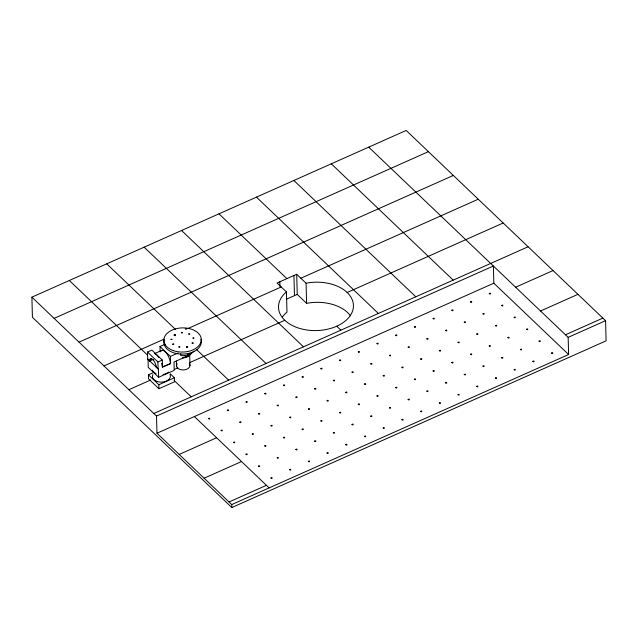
<?xml version="1.0" encoding="UTF-8"?>
<svg xmlns="http://www.w3.org/2000/svg" width="638" height="638" viewBox="0 0 638 638"><rect width="100%" height="100%" fill="white"/><g stroke="black" fill="none" stroke-linecap="round" stroke-linejoin="round"><path stroke-width="0.96" d="M186.759 328.881L185.275 328.737M185.857 329.272L186.152 328.291M31.9 297.164L406.183 130.455L605.574 320.691L606.1 340.836L231.817 507.545L32.426 317.309L31.9 297.164L156.517 416.064L156.964 433.226L231.738 504.562L231.817 507.545M54.118 318.362L428.345 151.684M79.04 342.143L453.267 175.466M296.71 274.26L277.075 283.009L286.438 291.941A37.475 24.188 -1.5 0 0 303.026 329.28A37.475 24.188 -1.5 0 0 353.404 306.838A37.475 24.188 -1.5 0 0 306.073 283.2L296.71 274.26L297.236 294.405L306.599 303.337A37.475 24.188 -1.5 0 1 350.461 315.794M103.97 365.925L163.966 339.201M187.596 328.674L281.23 286.972M300.865 278.224L478.189 199.247M147.721 359.218L158.415 368.987L156.238 367.344A5.997 2.472 66 0 0 152.793 359.593A5.997 2.472 66 0 0 149.587 361.004L147.721 359.218L147.53 352.064L151.9 350.118L162.283 360.031L162.467 367.185L170.577 363.572L170.386 356.419L160.002 346.514L165.138 344.225M154.524 353.611L161.733 350.398M286.542 299.166L297.236 294.405M149.587 361.004L153.367 359.322M158.104 369.123L157.913 361.977L162.283 360.031M170.386 356.419L178.098 352.989M161.621 363.301A8.996 3.708 66 0 1 162.259 366.986L170.577 363.572M191.456 353.085A9.371 6.045 -1.5 0 1 188.035 355.797L174.007 362.041L174.222 370.343L158.631 377.281L148.247 367.376L148.032 359.082M170.266 373.82L174.421 377.784L174.525 381.787L158.934 388.733L148.55 378.82L148.447 374.817L152.777 372.887M128.892 389.706L150.648 380.017M174.214 369.514L177.835 367.903M189.622 362.655L284.787 320.268M347.152 292.491L503.111 223.029M158.934 388.733L158.83 384.722L174.421 377.784M153.814 413.48L528.041 246.802M156.517 416.064L493.389 266.022L568.155 337.358L568.61 354.529L231.738 504.562M156.964 433.226L493.836 283.184L493.389 266.022L368.708 147.155M515.608 287.22L552.963 270.584M179.19 454.431L216.601 437.764M540.53 311.001L577.884 294.365M204.112 478.205L241.531 461.545M565.451 334.783L602.806 318.147M568.155 337.358L605.574 320.691M229.034 501.986L266.453 485.319M150.927 358.931L149.914 359.537M150.265 359.808L151.246 359.641L151.054 358.971M493.836 283.184L568.61 354.529M331.289 163.814L453.203 280.138M293.871 180.482L415.793 296.798M256.46 197.15L378.374 313.465M218.978 213.842L286.893 278.639M336.744 326.193L340.891 330.157M181.567 230.501L303.481 346.825M144.148 247.169L266.062 363.485M106.729 263.837L175.578 329.519M196.376 349.361L228.643 380.152M147.53 352.064L157.913 361.977M69.319 280.497L147.482 355.079M174.022 380.392L191.233 396.82M194.383 416.566L269.156 487.903M148.447 374.817L158.83 384.722M306.073 283.2L306.599 303.337M293.951 275.488L294.477 295.633M286.438 291.941L286.972 312.086A37.475 24.188 -1.5 0 0 282.387 317.038M279.835 281.781L279.962 286.574M189.669 354.01L189.972 365.63M187.995 354.106L188.035 355.797M180.713 353.731L180.761 355.621A12.744 8.222 -1.5 0 0 193.928 351.243M176.367 361.076L176.495 365.917M160.002 346.514L160.146 351.873M158.415 368.987L158.631 377.281M200.93 339.217A18.733 12.09 -1.5 0 1 182.731 354.122A18.733 12.09 -1.5 0 1 164.245 339.934M160.872 351.243A8.996 3.708 66 0 1 166.39 353.069A8.996 3.708 66 0 1 170.37 363.373M155.273 354.09A8.996 3.708 66 0 1 158.942 357.591M169.995 374.402A8.996 5.806 -1.5 0 1 161.422 382.106A8.996 5.806 -1.5 0 1 152.865 374.658M168.623 372.058A8.996 5.806 -1.5 0 1 163.145 374.506M156.095 373.701A8.996 5.806 -1.5 0 1 152.442 370.207M189.342 354.242A6.747 4.354 -1.5 0 1 183.353 357.384M190.236 353.923A7.497 4.841 -1.5 0 1 182.324 357.878M189.295 363.628A6.747 4.354 -1.5 0 1 183.313 369.984A6.747 4.354 -1.5 0 1 177.101 363.907M173.767 344.105L172.651 344.169L173.767 344.105M182.396 332.717L181.28 332.741L182.396 332.749M171.949 339.32L170.832 339.368L171.949 339.352M174.254 335.333L175.171 335.62L175.275 335.149L174.174 334.767L175.41 334.703L175.171 335.692L174.174 335.365L175.179 335.006L174.262 335.309M186.527 347.048L187.444 347.335L187.66 346.378L186.432 346.514L187.588 346.793L187.484 347.375L186.448 347.12L187.397 346.697L186.535 347.016M188.665 334.001L189.781 334.017L188.665 333.977M192.923 338.06L194.04 338.076L192.931 338.028M208.602 418.584C210.165 420.33 210.237 416.949 208.602 418.584M221.059 430.475C222.399 432.237 223.085 428.895 221.075 430.427M227.303 410.25C228.635 412.012 229.321 408.671 227.319 410.202M233.524 442.365C234.864 444.16 235.47 440.73 233.524 442.365M239.768 422.141C241.339 423.903 241.395 420.474 239.768 422.141M246.013 401.916C247.384 403.718 247.927 400.281 246.013 401.916M245.981 454.256C247.424 456.026 247.863 452.621 245.981 454.256M252.233 434.031C253.581 435.826 254.163 432.389 252.233 434.031M258.478 413.807C259.81 415.569 260.479 412.228 258.486 413.759M258.446 466.147C259.73 467.917 260.448 464.584 258.454 466.091M264.722 393.59C266.07 395.345 266.748 392.019 264.73 393.534M264.69 445.922C266.038 447.677 266.684 444.359 264.706 445.874M270.935 425.698C272.219 427.476 272.968 424.126 270.951 425.65M270.911 478.029C272.211 479.808 272.904 476.466 270.919 477.982M277.187 405.481C278.639 407.219 278.973 403.902 277.195 405.425M277.155 457.813C278.67 459.535 278.918 456.21 277.163 457.765M283.431 385.256C284.819 387.051 285.298 383.605 283.431 385.256M283.4 437.588C284.747 439.383 285.346 435.945 283.4 437.588M289.644 417.364C291.087 419.134 291.534 415.737 289.644 417.364M289.612 469.704C291.191 471.458 291.247 468.037 289.612 469.704M295.888 397.147C297.244 398.941 297.818 395.496 295.888 397.147M295.865 449.479C297.228 451.265 297.747 447.852 295.865 449.479M302.141 376.922C303.473 378.685 304.159 375.335 302.149 376.875M302.109 429.254C303.393 431.033 304.135 427.691 302.117 429.207M308.353 409.038C309.653 410.808 310.331 407.475 308.361 408.982M308.321 461.37C309.637 463.132 310.363 459.783 308.337 461.322M314.598 388.813C315.922 390.576 316.655 387.25 314.614 388.765M314.566 441.145C315.874 442.924 316.544 439.582 314.582 441.097M320.85 368.589C322.302 370.343 322.629 367.002 320.858 368.541M320.818 420.92C322.334 422.643 322.589 419.333 320.826 420.873M327.063 400.704C328.411 402.498 329.009 399.061 327.063 400.704M327.031 453.036C328.403 454.822 328.953 451.409 327.031 453.036M333.307 380.479C334.719 382.25 335.237 378.828 333.307 380.479M333.275 432.811C334.846 434.574 334.91 431.152 333.275 432.811M339.552 360.255C341.083 362.017 341.242 358.596 339.552 360.255M339.52 412.595C340.867 414.381 341.45 410.96 339.52 412.595M345.772 392.37C347.343 394.117 347.415 390.735 345.772 392.37M345.74 444.702C347.096 446.496 347.654 443.067 345.74 444.702M352.016 372.145C353.316 373.924 353.986 370.59 352.024 372.098M351.985 424.477C353.316 426.24 353.986 422.898 351.993 424.43M358.261 351.929C359.545 353.699 360.271 350.374 358.277 351.873M358.229 404.261C359.577 406.015 360.255 402.682 358.245 404.213M364.481 384.036C365.805 385.799 366.499 382.449 364.489 383.988M364.45 436.368C365.757 438.146 366.435 434.805 364.457 436.32M370.726 363.812C372.129 365.598 372.592 362.185 370.726 363.812M370.694 416.151C372.042 417.938 372.656 414.517 370.694 416.151M376.97 343.595C378.382 345.365 378.9 341.944 376.97 343.595M376.938 395.927C378.509 397.681 378.573 394.268 376.938 395.927M383.183 375.702C384.547 377.497 385.073 374.067 383.183 375.702M383.159 428.042C384.554 429.829 385.017 426.407 383.159 428.042M389.435 355.486C391.006 357.232 391.078 353.843 389.435 355.486M389.403 407.818C390.751 409.612 391.325 406.183 389.403 407.818M395.68 335.261C396.948 337.039 397.705 333.698 395.688 335.213M395.648 387.593C396.98 389.355 397.649 386.014 395.656 387.545M401.892 367.368C403.232 369.131 403.918 365.789 401.908 367.321M401.86 419.708C403.208 421.463 403.854 418.145 401.876 419.652M408.137 347.152C409.468 348.906 410.162 345.565 408.153 347.104M408.113 399.484C409.389 401.262 410.146 397.913 408.121 399.436M414.389 326.927C415.793 328.714 416.231 325.3 414.389 326.927M414.357 379.259C415.705 381.053 416.295 377.632 414.357 379.259M420.601 359.042C422.181 360.805 422.228 357.368 420.601 359.042M420.57 411.374C421.925 413.161 422.508 409.74 420.57 411.374M426.846 338.818C428.257 340.588 428.776 337.175 426.846 338.818M426.814 391.15C428.218 392.936 428.672 389.523 426.814 391.15M433.09 318.593C434.478 320.388 434.98 316.966 433.09 318.593M433.066 370.933C434.414 372.728 434.996 369.282 433.066 370.933M439.311 350.709C440.643 352.463 441.313 349.122 439.319 350.661M439.279 403.041C440.563 404.819 441.281 401.485 439.287 402.993M445.555 330.484C446.903 332.238 447.581 328.913 445.571 330.436M445.523 382.816C446.871 384.57 447.517 381.253 445.539 382.768M451.8 310.259C453.163 312.014 453.777 308.688 451.816 310.212M451.768 362.599C453.052 364.378 453.809 361.028 451.784 362.543M458.02 342.375C459.472 344.121 459.807 340.796 458.028 342.327M457.988 394.707C459.504 396.429 459.751 393.112 457.996 394.659M464.265 322.15C465.652 323.952 466.131 320.507 464.265 322.15M464.233 374.49C465.58 376.284 466.179 372.839 464.233 374.49M470.509 301.934C471.873 303.728 472.423 300.291 470.509 301.934M470.477 354.265C471.921 356.036 472.359 352.631 470.477 354.265M476.73 334.041C478.077 335.835 478.66 332.398 476.73 334.041M476.698 386.373C478.061 388.167 478.58 384.754 476.698 386.373M482.974 313.816C484.306 315.579 484.976 312.237 482.982 313.768M482.942 366.156C484.226 367.927 484.944 364.593 482.95 366.108M489.218 293.6C490.566 295.354 491.244 292.029 489.226 293.552M489.186 345.932C490.486 347.71 491.164 344.376 489.202 345.884M495.431 325.707C496.755 327.469 497.488 324.144 495.447 325.659M495.399 378.047C496.699 379.825 497.393 376.468 495.415 377.991M501.683 305.49C503.135 307.237 503.47 303.895 501.691 305.435M501.651 357.822C503.167 359.545 503.422 356.227 501.659 357.774M507.896 337.598C509.244 339.392 509.842 335.955 507.896 337.598M514.14 317.381C515.552 319.152 516.07 315.73 514.14 317.381M514.108 369.713C515.687 371.468 515.743 368.054 514.108 369.713M520.361 349.488C521.701 351.283 522.283 347.862 520.361 349.488M526.605 329.264C528.16 331.01 528.264 327.637 526.605 329.264M532.818 361.379C534.15 363.142 534.819 359.8 532.834 361.331M539.062 341.155C540.402 342.917 541.072 339.583 539.078 341.107M551.527 353.045C552.875 354.84 553.489 351.41 551.527 353.045M178.839 346.96L179.956 346.984L178.847 346.928M193.194 343.037L192.078 343.069L193.194 343.037M173.337 350.637A18.733 12.09 -1.5 0 0 201.289 339.575A18.733 12.09 -1.5 0 0 173.058 329.694A18.733 12.09 -1.5 0 0 173.337 350.637"/></g></svg>
